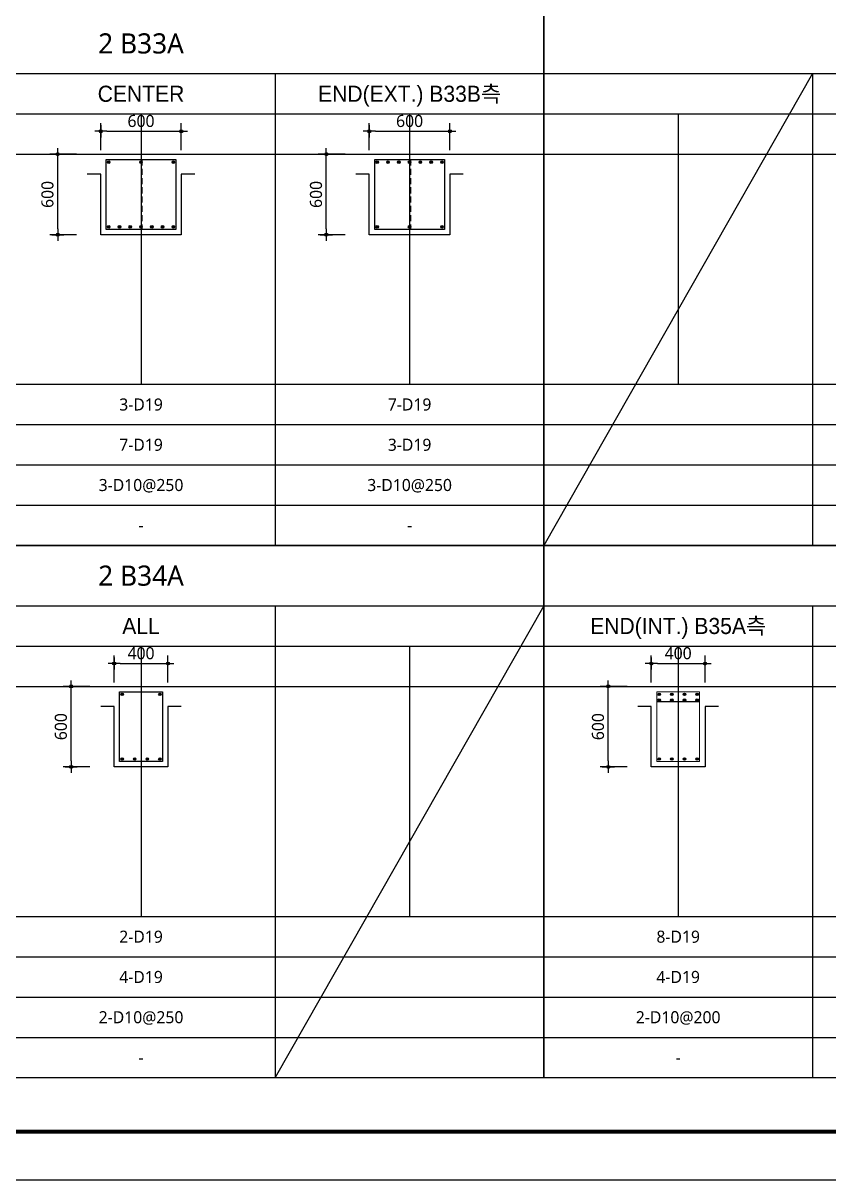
# Model space of a CAD drawing. Header units: millimetres. Extents: x 0 to 252030, y -124740 to 196020.
# Drawn here: x 37075 to 43075, y 124740 to 133357 of the extents above; entities that cross this region are included whole.
import ezdxf
from ezdxf.enums import TextEntityAlignment as Align

# ---------------------------------------------------------------- set-up
doc = ezdxf.new("R2010")
doc.units = ezdxf.units.MM
doc.header["$LTSCALE"] = 30
doc.linetypes.add('HID', pattern=[2.3, 1.5, -0.8])
doc.layers.get('DEFPOINTS').update_dxf_attribs({"color": 142})
for name, color, linetype in [('0-SEC1', 3, 'Continuous'), ('CON', 2, 'Continuous'), ('DIM', 7, 'Continuous'), ('ETC', 7, 'Continuous'), ('S-철근', 3, 'Continuous'), ('SHEET', 7, 'Continuous'), ('TXT', 3, 'Continuous'), ('XR-FORM_(도룡동)$0$Sheet', 7, 'Continuous')]:
    doc.layers.add(name, color=color, linetype=linetype)
doc.layers.add('Stirrup', color=1, linetype='Continuous', lineweight=0)
doc.layers.add('TieBar', color=7, linetype='HID', lineweight=0)
doc.styles.get("Standard").update_dxf_attribs({"font": 'malgun.ttf'})
doc.styles.add('돋움', font='Dotum.ttf')
doc.styles.add('맑은 고딕', font='malgun.ttf')
doc.dimstyles.new('30NDIM', dxfattribs={"dimscale": 50, "dimtxt": 3, "dimasz": 1.5, "dimexe": 2, "dimexo": 6, "dimgap": 1, "dimtad": 1, "dimdec": 0, "dimrnd": 0.25, "dimzin": 0, "dimdsep": 46, "dimtxsty": 'Standard', "dimblk": 'Z_DOT', "dimcen": 5, "dimclrd": 256, "dimclre": 256, "dimclrt": 3, "dimadec": 0, "dimazin": 0, "dimtm": 1e-09, "dimtfac": 1, "dimtdec": 0, "dimtix": 1, "dimtmove": 2, "dimatfit": 1, "dimldrblk": 'Z_DOT', "dimfxl": 1, "dimtolj": 1, "dimtzin": 0, "dimarcsym": 0})

# ---------------------------------------------------------------- blocks, each defined once
blk = doc.blocks.new('XR-FORM_(도룡동)$0$S')
at = {"layer": 'XR-FORM_(도룡동)$0$Sheet', "const_width": 100}
blk.add_lwpolyline([(1850, 57950), (82250, 57950), (82250, 1200), (1850, 1200)], close=True, dxfattribs=at)
blk = doc.blocks.new('XR-FORM_(도룡동)', base_point=(101.33, -56114.51))
at = {"layer": 'DEFPOINTS'}
blk.add_lwpolyline([(0, 0), (420, 0), (420, 297), (0, 297)], close=True, dxfattribs=at)
at = {"xscale": 0.005, "yscale": 0.005, "zscale": 0.005}
blk.add_blockref('XR-FORM_(도룡동)$0$S', (-0.25, 0), dxfattribs=at)
blk = doc.blocks.new('4등분')
at = {"layer": 'DEFPOINTS'}
for p, q in [((1000, 3214.5), (1000, 1200)), ((3000, 3214.5), (3000, 1200)), ((5000, 3214.5), (5000, 1200)), ((0, 2914.5), (6000, 2914.5))]:
    blk.add_line(p, q, dxfattribs=at)
at = {"layer": 'SHEET'}
blk.add_line((0, 3514.5), (6000, 3514.5), dxfattribs=at)
at = {"layer": 'SHEET', "color": 6}
for p, q in [((2000, 3514.5), (2000, 0)), ((4000, 3514.5), (4000, 0)), ((0, 3214.5), (6000, 3214.5)), ((0, 1200), (6000, 1200)), ((0, 900), (6000, 900)), ((0, 600), (6000, 600)), ((0, 300), (6000, 300))]:
    blk.add_line(p, q, dxfattribs=at)
at = {"layer": 'SHEET'}
blk.add_lwpolyline([(6000, 3964.5), (0, 3964.5), (0, 0), (6000, 0)], close=True, dxfattribs=at)
blk = doc.blocks.new('Z_DOT')
at = {"layer": 'DIM', "color": 0}
for p, q in [((-1, 0), (1, 0)), ((0, -1), (0, 1))]:
    blk.add_line(p, q, dxfattribs=at)
for radius in [0.25, 0.125]:
    blk.add_circle((0, 0), radius, dxfattribs=at)
blk = doc.blocks.new('*D286')
at = {"layer": 'DEFPOINTS', "color": 0, "transparency": 16777216}
for p in [(38253, 132550.7), (37653, 132230.5), (38253, 132230.5)]:
    blk.add_point(p, dxfattribs=at)
at = {"layer": 'DIM', "lineweight": -2, "transparency": 16777216}
for p, q in [((37653, 132410.5), (37653, 132610.7)), ((38253, 132410.5), (38253, 132610.7)), ((37698, 132550.7), (38208, 132550.7))]:
    blk.add_line(p, q, dxfattribs=at)
at = {"layer": 'DIM', "lineweight": -2, "transparency": 16777216, "xscale": 45, "yscale": 45, "zscale": 45, "rotation": 180}
blk.add_blockref('Z_DOT', (37653, 132550.7), dxfattribs=at)
at = {"layer": 'DIM', "lineweight": -2, "transparency": 16777216, "xscale": 45, "yscale": 45, "zscale": 45}
blk.add_blockref('Z_DOT', (38253, 132550.7), dxfattribs=at)
at = {"layer": 'DIM', "color": 3, "transparency": 16777216, "insert": (37953, 132627.1), "char_height": 90, "attachment_point": 5}
blk.add_mtext('\\A1;600', dxfattribs=at)
blk = doc.blocks.new('*D287')
at = {"layer": 'DEFPOINTS', "color": 0, "transparency": 16777216}
for p in [(37332.8, 132380.5), (37653, 132380.5), (37653, 131780.5)]:
    blk.add_point(p, dxfattribs=at)
at = {"layer": 'DIM', "lineweight": -2, "transparency": 16777216}
for p, q in [((37473, 132380.5), (37272.8, 132380.5)), ((37332.8, 131825.5), (37332.8, 132335.5)), ((37473, 131780.5), (37272.8, 131780.5))]:
    blk.add_line(p, q, dxfattribs=at)
at = {"layer": 'DIM', "lineweight": -2, "transparency": 16777216, "xscale": 45, "yscale": 45, "zscale": 45}
for p, rotation in [((37332.8, 132380.5), 90), ((37332.8, 131780.5), 270)]:
    blk.add_blockref('Z_DOT', p, dxfattribs=dict(at, rotation=rotation))
at = {"layer": 'DIM', "color": 3, "transparency": 16777216, "insert": (37256.4, 132080.5), "char_height": 90, "attachment_point": 5, "rotation": 90}
blk.add_mtext('\\A1;600', dxfattribs=at)
blk = doc.blocks.new('*D288')
at = {"layer": 'DEFPOINTS', "color": 0, "transparency": 16777216}
for p in [(40253, 132550.7), (39653, 132230.5), (40253, 132230.5)]:
    blk.add_point(p, dxfattribs=at)
at = {"layer": 'DIM', "lineweight": -2, "transparency": 16777216}
for p, q in [((39653, 132410.5), (39653, 132610.7)), ((40253, 132410.5), (40253, 132610.7)), ((39698, 132550.7), (40208, 132550.7))]:
    blk.add_line(p, q, dxfattribs=at)
at = {"layer": 'DIM', "lineweight": -2, "transparency": 16777216, "xscale": 45, "yscale": 45, "zscale": 45, "rotation": 180}
blk.add_blockref('Z_DOT', (39653, 132550.7), dxfattribs=at)
at = {"layer": 'DIM', "lineweight": -2, "transparency": 16777216, "xscale": 45, "yscale": 45, "zscale": 45}
blk.add_blockref('Z_DOT', (40253, 132550.7), dxfattribs=at)
at = {"layer": 'DIM', "color": 3, "transparency": 16777216, "insert": (39953, 132627.1), "char_height": 90, "attachment_point": 5}
blk.add_mtext('\\A1;600', dxfattribs=at)
blk = doc.blocks.new('*D289')
at = {"layer": 'DEFPOINTS', "color": 0, "transparency": 16777216}
for p in [(39332.8, 132380.5), (39653, 132380.5), (39653, 131780.5)]:
    blk.add_point(p, dxfattribs=at)
at = {"layer": 'DIM', "lineweight": -2, "transparency": 16777216}
for p, q in [((39473, 132380.5), (39272.8, 132380.5)), ((39332.8, 131825.5), (39332.8, 132335.5)), ((39473, 131780.5), (39272.8, 131780.5))]:
    blk.add_line(p, q, dxfattribs=at)
at = {"layer": 'DIM', "lineweight": -2, "transparency": 16777216, "xscale": 45, "yscale": 45, "zscale": 45}
for p, rotation in [((39332.8, 132380.5), 90), ((39332.8, 131780.5), 270)]:
    blk.add_blockref('Z_DOT', p, dxfattribs=dict(at, rotation=rotation))
at = {"layer": 'DIM', "color": 3, "transparency": 16777216, "insert": (39256.4, 132080.5), "char_height": 90, "attachment_point": 5, "rotation": 90}
blk.add_mtext('\\A1;600', dxfattribs=at)
blk = doc.blocks.new('*D292')
at = {"layer": 'DEFPOINTS', "color": 0, "transparency": 16777216}
for p in [(38153, 128586.2), (37753, 128266), (38153, 128266)]:
    blk.add_point(p, dxfattribs=at)
at = {"layer": 'DIM', "lineweight": -2, "transparency": 16777216}
for p, q in [((37753, 128446), (37753, 128646.2)), ((38153, 128446), (38153, 128646.2)), ((37798, 128586.2), (38108, 128586.2))]:
    blk.add_line(p, q, dxfattribs=at)
at = {"layer": 'DIM', "lineweight": -2, "transparency": 16777216, "xscale": 45, "yscale": 45, "zscale": 45, "rotation": 180}
blk.add_blockref('Z_DOT', (37753, 128586.2), dxfattribs=at)
at = {"layer": 'DIM', "lineweight": -2, "transparency": 16777216, "xscale": 45, "yscale": 45, "zscale": 45}
blk.add_blockref('Z_DOT', (38153, 128586.2), dxfattribs=at)
at = {"layer": 'DIM', "color": 3, "transparency": 16777216, "insert": (37953, 128662.6), "char_height": 90, "attachment_point": 5}
blk.add_mtext('\\A1;400', dxfattribs=at)
blk = doc.blocks.new('*D293')
at = {"layer": 'DEFPOINTS', "color": 0, "transparency": 16777216}
for p in [(37432.8, 128416), (37753, 128416), (37753, 127816)]:
    blk.add_point(p, dxfattribs=at)
at = {"layer": 'DIM', "lineweight": -2, "transparency": 16777216}
for p, q in [((37573, 128416), (37372.8, 128416)), ((37432.8, 127861), (37432.8, 128371)), ((37573, 127816), (37372.8, 127816))]:
    blk.add_line(p, q, dxfattribs=at)
at = {"layer": 'DIM', "lineweight": -2, "transparency": 16777216, "xscale": 45, "yscale": 45, "zscale": 45}
for p, rotation in [((37432.8, 128416), 90), ((37432.8, 127816), 270)]:
    blk.add_blockref('Z_DOT', p, dxfattribs=dict(at, rotation=rotation))
at = {"layer": 'DIM', "color": 3, "transparency": 16777216, "insert": (37356.4, 128116), "char_height": 90, "attachment_point": 5, "rotation": 90}
blk.add_mtext('\\A1;600', dxfattribs=at)
blk = doc.blocks.new('*D1073')
at = {"layer": 'DEFPOINTS', "color": 0, "transparency": 16777216}
for p in [(42153, 128586.2), (41753, 128266), (42153, 128266)]:
    blk.add_point(p, dxfattribs=at)
at = {"layer": 'DIM', "lineweight": -2, "transparency": 16777216}
for p, q in [((41753, 128446), (41753, 128646.2)), ((42153, 128446), (42153, 128646.2)), ((41798, 128586.2), (42108, 128586.2))]:
    blk.add_line(p, q, dxfattribs=at)
at = {"layer": 'DIM', "lineweight": -2, "transparency": 16777216, "xscale": 45, "yscale": 45, "zscale": 45, "rotation": 180}
blk.add_blockref('Z_DOT', (41753, 128586.2), dxfattribs=at)
at = {"layer": 'DIM', "lineweight": -2, "transparency": 16777216, "xscale": 45, "yscale": 45, "zscale": 45}
blk.add_blockref('Z_DOT', (42153, 128586.2), dxfattribs=at)
at = {"layer": 'DIM', "color": 3, "transparency": 16777216, "insert": (41953, 128662.6), "char_height": 90, "attachment_point": 5}
blk.add_mtext('\\A1;400', dxfattribs=at)
blk = doc.blocks.new('*D1074')
at = {"layer": 'DEFPOINTS', "color": 0, "transparency": 16777216}
for p in [(41432.8, 128416), (41753, 128416), (41753, 127816)]:
    blk.add_point(p, dxfattribs=at)
at = {"layer": 'DIM', "lineweight": -2, "transparency": 16777216}
for p, q in [((41573, 128416), (41372.8, 128416)), ((41432.8, 127861), (41432.8, 128371)), ((41573, 127816), (41372.8, 127816))]:
    blk.add_line(p, q, dxfattribs=at)
at = {"layer": 'DIM', "lineweight": -2, "transparency": 16777216, "xscale": 45, "yscale": 45, "zscale": 45}
for p, rotation in [((41432.8, 128416), 90), ((41432.8, 127816), 270)]:
    blk.add_blockref('Z_DOT', p, dxfattribs=dict(at, rotation=rotation))
at = {"layer": 'DIM', "color": 3, "transparency": 16777216, "insert": (41356.4, 128116), "char_height": 90, "attachment_point": 5, "rotation": 90}
blk.add_mtext('\\A1;600', dxfattribs=at)

msp = doc.modelspace()

# ---------------------------------------------------------------- hatches: boundary and pattern name
at = {"layer": 'S-철근'}
h = msp.add_hatch(color=256, dxfattribs=at)
edge = h.paths.add_edge_path()
edge.add_arc((37712.08013, 132321.41992), 9.55, 0, 180)
edge.add_arc((37712.08013, 132321.41992), 9.55, 180, 360)
h = msp.add_hatch(color=256, dxfattribs=at)
edge = h.paths.add_edge_path()
edge.add_arc((37953.00013, 132321.41992), 9.55, 0, 180)
edge.add_arc((37953.00013, 132321.41992), 9.55, 180, 360)
h = msp.add_hatch(color=256, dxfattribs=at)
edge = h.paths.add_edge_path()
edge.add_arc((38193.92013, 132321.41992), 9.55, 0, 180)
edge.add_arc((38193.92013, 132321.41992), 9.55, 180, 360)
h = msp.add_hatch(color=256, dxfattribs=at)
edge = h.paths.add_edge_path()
edge.add_arc((39712.08013, 132321.41992), 9.55, 0, 180)
edge.add_arc((39712.08013, 132321.41992), 9.55, 180, 360)
h = msp.add_hatch(color=256, dxfattribs=at)
edge = h.paths.add_edge_path()
edge.add_arc((39792.3868, 132321.41992), 9.55, 0, 180)
edge.add_arc((39792.3868, 132321.41992), 9.55, 180, 360)
h = msp.add_hatch(color=256, dxfattribs=at)
edge = h.paths.add_edge_path()
edge.add_arc((39872.69347, 132321.41992), 9.55, 0, 180)
edge.add_arc((39872.69347, 132321.41992), 9.55, 180, 360)
h = msp.add_hatch(color=256, dxfattribs=at)
edge = h.paths.add_edge_path()
edge.add_arc((39953.00013, 132321.41992), 9.55, 0, 180)
edge.add_arc((39953.00013, 132321.41992), 9.55, 180, 360)
h = msp.add_hatch(color=256, dxfattribs=at)
edge = h.paths.add_edge_path()
edge.add_arc((40033.3068, 132321.41992), 9.55, 0, 180)
edge.add_arc((40033.3068, 132321.41992), 9.55, 180, 360)
h = msp.add_hatch(color=256, dxfattribs=at)
edge = h.paths.add_edge_path()
edge.add_arc((40113.61347, 132321.41992), 9.55, 0, 180)
edge.add_arc((40113.61347, 132321.41992), 9.55, 180, 360)
h = msp.add_hatch(color=256, dxfattribs=at)
edge = h.paths.add_edge_path()
edge.add_arc((40193.92013, 132321.41992), 9.55, 0, 180)
edge.add_arc((40193.92013, 132321.41992), 9.55, 180, 360)
h = msp.add_hatch(color=256, dxfattribs=at)
edge = h.paths.add_edge_path()
edge.add_arc((37712.08013, 131839.57992), 9.55, 0, 180)
edge.add_arc((37712.08013, 131839.57992), 9.55, 180, 360)
h = msp.add_hatch(color=256, dxfattribs=at)
edge = h.paths.add_edge_path()
edge.add_arc((37792.3868, 131839.57992), 9.55, 0, 180)
edge.add_arc((37792.3868, 131839.57992), 9.55, 180, 360)
h = msp.add_hatch(color=256, dxfattribs=at)
edge = h.paths.add_edge_path()
edge.add_arc((37872.69347, 131839.57992), 9.55, 0, 180)
edge.add_arc((37872.69347, 131839.57992), 9.55, 180, 360)
h = msp.add_hatch(color=256, dxfattribs=at)
edge = h.paths.add_edge_path()
edge.add_arc((37953.00013, 131839.57992), 9.55, 0, 180)
edge.add_arc((37953.00013, 131839.57992), 9.55, 180, 360)
h = msp.add_hatch(color=256, dxfattribs=at)
edge = h.paths.add_edge_path()
edge.add_arc((38033.3068, 131839.57992), 9.55, 0, 180)
edge.add_arc((38033.3068, 131839.57992), 9.55, 180, 360)
h = msp.add_hatch(color=256, dxfattribs=at)
edge = h.paths.add_edge_path()
edge.add_arc((38113.61347, 131839.57992), 9.55, 0, 180)
edge.add_arc((38113.61347, 131839.57992), 9.55, 180, 360)
h = msp.add_hatch(color=256, dxfattribs=at)
edge = h.paths.add_edge_path()
edge.add_arc((38193.92013, 131839.57992), 9.55, 0, 180)
edge.add_arc((38193.92013, 131839.57992), 9.55, 180, 360)
h = msp.add_hatch(color=256, dxfattribs=at)
edge = h.paths.add_edge_path()
edge.add_arc((39712.08013, 131839.57992), 9.55, 0, 180)
edge.add_arc((39712.08013, 131839.57992), 9.55, 180, 360)
h = msp.add_hatch(color=256, dxfattribs=at)
edge = h.paths.add_edge_path()
edge.add_arc((39953.00013, 131839.57992), 9.55, 0, 180)
edge.add_arc((39953.00013, 131839.57992), 9.55, 180, 360)
h = msp.add_hatch(color=256, dxfattribs=at)
edge = h.paths.add_edge_path()
edge.add_arc((40193.92013, 131839.57992), 9.55, 0, 180)
edge.add_arc((40193.92013, 131839.57992), 9.55, 180, 360)
h = msp.add_hatch(color=256, dxfattribs=at)
edge = h.paths.add_edge_path()
edge.add_arc((37812.08013, 128356.91992), 9.55, 0, 180)
edge.add_arc((37812.08013, 128356.91992), 9.55, 180, 360)
h = msp.add_hatch(color=256, dxfattribs=at)
edge = h.paths.add_edge_path()
edge.add_arc((38093.92013, 128356.91992), 9.55, 0, 180)
edge.add_arc((38093.92013, 128356.91992), 9.55, 180, 360)
h = msp.add_hatch(color=256, dxfattribs=at)
edge = h.paths.add_edge_path()
edge.add_arc((41812.08013, 128356.91992), 9.55, 0, 180)
edge.add_arc((41812.08013, 128356.91992), 9.55, 180, 360)
h = msp.add_hatch(color=256, dxfattribs=at)
edge = h.paths.add_edge_path()
edge.add_arc((41812.08013, 128312.81992), 9.55, 0, 180)
edge.add_arc((41812.08013, 128312.81992), 9.55, 180, 360)
h = msp.add_hatch(color=256, dxfattribs=at)
edge = h.paths.add_edge_path()
edge.add_arc((41906.0268, 128356.91992), 9.55, 0, 180)
edge.add_arc((41906.0268, 128356.91992), 9.55, 180, 360)
h = msp.add_hatch(color=256, dxfattribs=at)
edge = h.paths.add_edge_path()
edge.add_arc((41906.0268, 128312.81992), 9.55, 0, 180)
edge.add_arc((41906.0268, 128312.81992), 9.55, 180, 360)
h = msp.add_hatch(color=256, dxfattribs=at)
edge = h.paths.add_edge_path()
edge.add_arc((41999.97347, 128356.91992), 9.55, 0, 180)
edge.add_arc((41999.97347, 128356.91992), 9.55, 180, 360)
h = msp.add_hatch(color=256, dxfattribs=at)
edge = h.paths.add_edge_path()
edge.add_arc((41999.97347, 128312.81992), 9.55, 0, 180)
edge.add_arc((41999.97347, 128312.81992), 9.55, 180, 360)
h = msp.add_hatch(color=256, dxfattribs=at)
edge = h.paths.add_edge_path()
edge.add_arc((42093.92013, 128356.91992), 9.55, 0, 180)
edge.add_arc((42093.92013, 128356.91992), 9.55, 180, 360)
h = msp.add_hatch(color=256, dxfattribs=at)
edge = h.paths.add_edge_path()
edge.add_arc((42093.92013, 128312.81992), 9.55, 0, 180)
edge.add_arc((42093.92013, 128312.81992), 9.55, 180, 360)
h = msp.add_hatch(color=256, dxfattribs=at)
edge = h.paths.add_edge_path()
edge.add_arc((37812.08013, 127875.07992), 9.55, 0, 180)
edge.add_arc((37812.08013, 127875.07992), 9.55, 180, 360)
h = msp.add_hatch(color=256, dxfattribs=at)
edge = h.paths.add_edge_path()
edge.add_arc((37906.0268, 127875.07992), 9.55, 0, 180)
edge.add_arc((37906.0268, 127875.07992), 9.55, 180, 360)
h = msp.add_hatch(color=256, dxfattribs=at)
edge = h.paths.add_edge_path()
edge.add_arc((37999.97347, 127875.07992), 9.55, 0, 180)
edge.add_arc((37999.97347, 127875.07992), 9.55, 180, 360)
h = msp.add_hatch(color=256, dxfattribs=at)
edge = h.paths.add_edge_path()
edge.add_arc((38093.92013, 127875.07992), 9.55, 0, 180)
edge.add_arc((38093.92013, 127875.07992), 9.55, 180, 360)
h = msp.add_hatch(color=256, dxfattribs=at)
edge = h.paths.add_edge_path()
edge.add_arc((41812.08013, 127875.07992), 9.55, 0, 180)
edge.add_arc((41812.08013, 127875.07992), 9.55, 180, 360)
h = msp.add_hatch(color=256, dxfattribs=at)
edge = h.paths.add_edge_path()
edge.add_arc((41906.0268, 127875.07992), 9.55, 0, 180)
edge.add_arc((41906.0268, 127875.07992), 9.55, 180, 360)
h = msp.add_hatch(color=256, dxfattribs=at)
edge = h.paths.add_edge_path()
edge.add_arc((41999.97347, 127875.07992), 9.55, 0, 180)
edge.add_arc((41999.97347, 127875.07992), 9.55, 180, 360)
h = msp.add_hatch(color=256, dxfattribs=at)
edge = h.paths.add_edge_path()
edge.add_arc((42093.92013, 127875.07992), 9.55, 0, 180)
edge.add_arc((42093.92013, 127875.07992), 9.55, 180, 360)

# ---------------------------------------------------------------- linework, layer by layer
at = {"layer": 'CON', "color": 8}
for p, q in [((37553.00013, 132380.49992), (38353.00013, 132380.49992)), ((39553.00013, 132380.49992), (40353.00013, 132380.49992)), ((37653.00013, 128415.99992), (38253.00013, 128415.99992)), ((41653.00013, 128415.99992), (42253.00013, 128415.99992))]:
    msp.add_line(p, q, dxfattribs=at)
for points in [[(38353.00013, 132230.49992), (38253.00013, 132230.49992), (38253.00013, 131780.49992), (37653.00013, 131780.49992), (37653.00013, 132230.49992), (37553.00013, 132230.49992)], [(40353.00013, 132230.49992), (40253.00013, 132230.49992), (40253.00013, 131780.49992), (39653.00013, 131780.49992), (39653.00013, 132230.49992), (39553.00013, 132230.49992)], [(38253.00013, 128265.99992), (38153.00013, 128265.99992), (38153.00013, 127815.99992), (37753.00013, 127815.99992), (37753.00013, 128265.99992), (37653.00013, 128265.99992)], [(42253.00013, 128265.99992), (42153.00013, 128265.99992), (42153.00013, 127815.99992), (41753.00013, 127815.99992), (41753.00013, 128265.99992), (41653.00013, 128265.99992)]]:
    msp.add_lwpolyline(points, dxfattribs=at)
at = {"layer": 'ETC', "color": 8}
msp.add_line((41793.00013, 128303.26992), (42113.00013, 128303.26992), dxfattribs=at)
at = {"layer": 'S-철근'}
for points in [[(37693.00013, 131820.49992), (37693.00013, 132340.49992), (38213.00013, 132340.49992), (38213.00013, 131820.49992), (37693.00013, 131820.49992)], [(39693.00013, 131820.49992), (39693.00013, 132340.49992), (40213.00013, 132340.49992), (40213.00013, 131820.49992), (39693.00013, 131820.49992)], [(37793.00013, 127855.99992), (37793.00013, 128375.99992), (38113.00013, 128375.99992), (38113.00013, 127855.99992), (37793.00013, 127855.99992)]]:
    msp.add_lwpolyline(points, dxfattribs=at)
for centre in [(37712.08013, 132321.41992), (37953.00013, 132321.41992), (38193.92013, 132321.41992), (39712.08013, 132321.41992), (39792.3868, 132321.41992), (39872.69347, 132321.41992), (39953.00013, 132321.41992), (40033.3068, 132321.41992), (40113.61347, 132321.41992), (40193.92013, 132321.41992), (37712.08013, 131839.57992), (37792.3868, 131839.57992), (37872.69347, 131839.57992), (37953.00013, 131839.57992), (38033.3068, 131839.57992), (38113.61347, 131839.57992), (38193.92013, 131839.57992), (39712.08013, 131839.57992), (39953.00013, 131839.57992), (40193.92013, 131839.57992), (37812.08013, 128356.91992), (38093.92013, 128356.91992), (41812.08013, 128356.91992), (41812.08013, 128312.81992), (41906.0268, 128356.91992), (41906.0268, 128312.81992), (41999.97347, 128356.91992), (41999.97347, 128312.81992), (42093.92013, 128356.91992), (42093.92013, 128312.81992), (37812.08013, 127875.07992), (37906.0268, 127875.07992), (37999.97347, 127875.07992), (38093.92013, 127875.07992), (41812.08013, 127875.07992), (41906.0268, 127875.07992), (41999.97347, 127875.07992), (42093.92013, 127875.07992)]:
    msp.add_circle(centre, 9.55, dxfattribs=at)
at = {"layer": 'SHEET'}
for p, q in [((42953.00013, 132980.49992), (40953.00013, 129465.99992)), ((40953.00013, 129015.99992), (38953.00013, 125501.49992))]:
    msp.add_line(p, q, dxfattribs=at)
at = {"layer": 'Stirrup', "color": 3}
msp.add_lwpolyline([(41793.00013, 127855.99992), (41793.00013, 128375.99992), (42113.00013, 128375.99992), (42113.00013, 127855.99992), (41793.00013, 127855.99992)], dxfattribs=at)
at = {"layer": 'TieBar'}
for p, q in [((37962.55013, 132340.49992), (37962.55013, 131820.49992)), ((39962.55013, 132340.49992), (39962.55013, 131820.49992))]:
    msp.add_line(p, q, dxfattribs=at)

# ---------------------------------------------------------------- block references
for p in [(34953.00013, 129465.99992), (40953.00013, 129465.99992), (34953.00013, 125501.49992), (40953.00013, 125501.49992)]:
    msp.add_blockref('4등분', p)
at = {"layer": '0-SEC1', "xscale": 60, "yscale": 60, "zscale": 60}
msp.add_blockref('XR-FORM_(도룡동)', (31310.02429, -3242130.57868), dxfattribs=at)

# ---------------------------------------------------------------- texts
at = {"layer": 'TXT', "color": 2, "style": '맑은 고딕'}
for s, p in [('2 B33A', (37953.00013, 133205.49992)), ('2 B34A', (37953.00013, 129240.99992))]:
    msp.add_text(s, height=150, dxfattribs=at).set_placement(p, align=Align.MIDDLE_CENTER)
at = {"layer": 'TXT'}
for s, height, style, p in [('CENTER', 120, '돋움', (37953.00013, 132830.49992)), ('END(EXT.) B33B측', 120, '돋움', (39953.00013, 132830.49992)), ('3-D19', 90, '맑은 고딕', (37953.00013, 130515.99992)), ('7-D19', 90, '맑은 고딕', (39953.00013, 130515.99992)), ('7-D19', 90, '맑은 고딕', (37953.00013, 130215.99992)), ('3-D19', 90, '맑은 고딕', (39953.00013, 130215.99992)), ('3-D10@250', 90, '맑은 고딕', (37953.00013, 129915.99992)), ('3-D10@250', 90, '맑은 고딕', (39953.00013, 129915.99992)), ('-', 90, '맑은 고딕', (37953.00013, 129615.99992)), ('-', 90, '맑은 고딕', (39953.00013, 129615.99992)), ('ALL', 120, '돋움', (37953.00013, 128865.99992)), ('END(INT.) B35A측', 120, '돋움', (41953.00013, 128865.99992)), ('2-D19', 90, '맑은 고딕', (37953.00013, 126551.49992)), ('8-D19', 90, '맑은 고딕', (41953.00013, 126551.49992)), ('4-D19', 90, '맑은 고딕', (37953.00013, 126251.49992)), ('4-D19', 90, '맑은 고딕', (41953.00013, 126251.49992)), ('2-D10@250', 90, '맑은 고딕', (37953.00013, 125951.49992)), ('2-D10@200', 90, '맑은 고딕', (41953.00013, 125951.49992)), ('-', 90, '맑은 고딕', (37953.00013, 125651.49992)), ('-', 90, '맑은 고딕', (41953.00013, 125651.49992))]:
    msp.add_text(s, height=height, dxfattribs=dict(at, style=style)).set_placement(p, align=Align.MIDDLE_CENTER)

# ---------------------------------------------------------------- dimensions: what is measured, and where the dimension line sits
at = {"layer": 'DIM'}
for base, p1, p2, picture, middle in [((38253.00013, 132550.65148), (37653.00013, 132230.49992), (38253.00013, 132230.49992), '*D286', (37953.00013, 132627.14945)), ((40253.00013, 132550.65148), (39653.00013, 132230.49992), (40253.00013, 132230.49992), '*D288', (39953.00013, 132627.14945)), ((38153.00013, 128586.15148), (37753.00013, 128265.99992), (38153.00013, 128265.99992), '*D292', (37953.00013, 128662.64945)), ((42153.00013, 128586.15148), (41753.00013, 128265.99992), (42153.00013, 128265.99992), '*D1073', (41953.00013, 128662.64945))]:
    dim = msp.add_linear_dim(base=base, p1=p1, p2=p2, dimstyle='30NDIM', override={"dimscale": 30, "dimtxsty": 'Standard'}, dxfattribs=at)
    dim.commit()
    dim.dimension.update_dxf_attribs({"geometry": picture, "text_midpoint": middle})
for base, p1, p2, picture, middle in [((37332.84857, 132380.49992), (37653.00013, 131780.49992), (37653.00013, 132380.49992), '*D287', (37256.3506, 132080.49992)), ((39332.84857, 132380.49992), (39653.00013, 131780.49992), (39653.00013, 132380.49992), '*D289', (39256.3506, 132080.49992)), ((37432.84857, 128415.99992), (37753.00013, 127815.99992), (37753.00013, 128415.99992), '*D293', (37356.3506, 128115.99992)), ((41432.84857, 128415.99992), (41753.00013, 127815.99992), (41753.00013, 128415.99992), '*D1074', (41356.3506, 128115.99992))]:
    dim = msp.add_linear_dim(base=base, p1=p1, p2=p2, angle=90, dimstyle='30NDIM', override={"dimscale": 30, "dimtxsty": 'Standard'}, dxfattribs=at)
    dim.commit()
    dim.dimension.update_dxf_attribs({"geometry": picture, "text_midpoint": middle})

doc.saveas('drawing.dxf')
